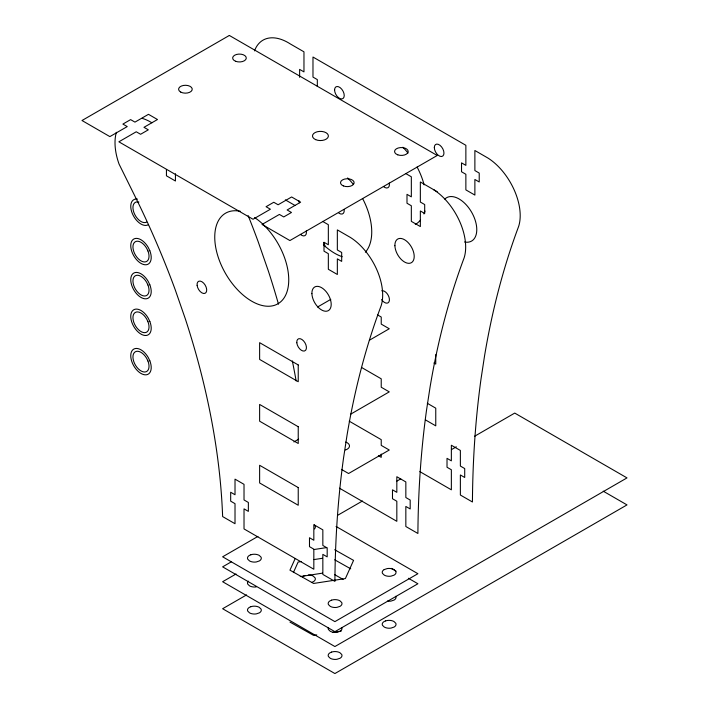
<?xml version="1.0" encoding="UTF-8"?>
<svg xmlns="http://www.w3.org/2000/svg" width="709" height="709" viewBox="0 0 709 709"><rect width="100%" height="100%" fill="white"/><g stroke="black" fill="none" stroke-linecap="round" stroke-linejoin="round"><path stroke-width="1.06" d="M295.121 558.674L289.954 570.16L313.591 583.454L345.389 578.562L353.569 560.376L334.666 549.741M293.402 572.553L298.134 562.024L301.316 561.537M317.543 307.015L330.793 299.366M369.398 340.231L389.268 328.754L381.229 324.11L381.229 317.038L377.463 314.858M293.889 441.937L298.622 439.208M350.468 414.278L389.268 391.873L381.229 387.229L381.229 378.81L361.457 367.395M257.925 536.421L222.626 556.804L334.905 621.625L417.902 573.705L336.075 526.459M231.214 561.891L222.626 566.854L334.905 631.675L417.902 583.755L408.384 578.26M236.035 573.989L222.626 581.726L334.905 646.546L627.004 477.901L514.734 413.081L474.507 436.31M337.555 515.372L362.459 500.997M396.934 481.092L400.762 478.885M451.527 449.577L456.312 446.812M246.572 594.904L222.626 608.73L334.905 673.55L627.004 504.905L603.217 491.169M304.923 575.486L303.505 576.116A6.709 3.873 0 0 0 302.424 576.931M311.969 582.302L313.378 581.672A6.709 3.873 0 0 0 315.088 577.87L313.272 576.107A7.01 4.05 0 0 0 308.362 574.964M384.189 569.584L387.265 568.565A7.01 4.05 0 0 1 393.947 569.575L395.773 571.339A6.709 3.873 0 0 1 394.071 575.141L390.996 576.16A7.01 4.05 0 0 1 384.305 575.15L382.479 573.386A6.709 3.873 0 0 1 384.189 569.584M314.034 549.528L326.76 547.57M314.034 559.578L322.515 558.267M300.253 576.577L322.515 573.147M316.763 634.892L313.591 635.379L289.954 622.085M332.672 632.446L341.153 631.143M334.666 559.791L350.733 568.831M334.666 574.662L343.165 579.448M405.601 173.475L411.335 176.789L411.335 196.845L406.993 194.337L406.993 203.253L411.335 205.761L411.335 221.359L420.348 226.561L420.348 210.963L424.691 213.471L424.691 204.555L420.348 202.047L420.348 181.991L437.24 191.74M285.337 199.876L294.891 205.397M322.604 221.394L328.338 224.709L328.338 244.765L323.995 242.256L323.995 251.172L328.338 253.68L328.338 269.278L337.342 274.48L337.342 258.882L341.685 261.391L341.685 252.475L337.342 249.967L337.342 229.902L350.414 237.453A47.725 27.554 60 0 1 381.105 305.836A1131.147 653.069 60 0 0 347.055 435.06L343.493 458.369A1131.147 653.069 60 0 0 334.905 581.389L322.843 574.423L322.843 554.367L327.186 556.875L327.186 547.96L322.843 545.451L322.843 529.853L313.83 524.651L313.83 540.249L309.487 537.741L309.487 546.657L313.83 549.165L313.83 569.23L244.02 528.923L244.02 508.867L248.363 511.366L248.363 502.459L244.02 499.951L244.02 484.344L235.016 479.142L235.016 494.749L230.673 492.241L230.673 501.157L235.016 503.665L235.016 523.721L222.626 516.569A567.599 327.7 60 0 0 185.315 318.82L175.185 289.662A567.599 327.7 60 0 0 138.237 202.854L119.041 164.036A50.481 29.14 60 0 1 116.347 132.299M433.881 362.99L435.76 364.08L435.76 354.651M427.288 403.279L435.76 408.171L435.76 425.852L425.4 419.87M349.218 421.173L381.229 439.651L381.229 445.376L389.268 450.02L348.58 473.515L341.428 469.385M419.808 471.6L451.358 489.822L451.358 469.766L447.016 467.258L447.016 458.342L451.358 460.85L451.358 445.243L460.371 450.445L460.371 466.052L464.714 468.56L464.714 477.476L460.371 474.968L460.371 495.024L472.433 501.99A1131.147 653.069 60 0 1 481.021 378.969L484.584 355.661A1131.147 653.069 60 0 1 518.634 226.437A47.725 27.554 60 0 0 487.943 158.054L474.879 150.503L474.879 170.559L479.222 173.067L479.222 181.983L474.879 179.474L474.879 195.081L465.866 189.879L465.866 174.281L461.524 171.773L461.524 162.857L465.866 165.365L465.866 145.301L312.979 57.03L312.979 77.095L317.322 79.594L317.322 86.533M378.402 455.701L381.229 457.332L381.229 454.07M339.451 488.182L396.827 521.31L396.827 501.245L392.485 498.737L392.485 489.822L396.827 492.33L396.827 476.732L405.84 481.934L405.84 497.532L410.183 500.04L410.183 508.956L405.84 506.448L405.84 526.512L417.902 533.469A1131.147 653.069 60 0 1 426.49 410.449L430.053 387.141A1131.147 653.069 60 0 1 464.103 257.916A47.725 27.554 60 0 0 433.412 189.533M391.262 568.37L396.021 571.117M314.379 524.997L315.088 525.945A6.709 3.873 0 0 1 314.459 528.932M299.623 77.308L299.623 69.385L303.966 71.893L303.966 51.828L290.389 43.993A50.481 29.14 60 0 0 254.522 50.88M175.442 173.732L175.442 181.008L166.438 175.805L166.438 169.566M389.268 183.037A6.824 3.944 60 0 1 383.356 186.449M381.717 290.805A6.824 3.944 60 0 1 388.204 295.307A6.824 3.944 60 0 1 388.124 302.787A6.824 3.944 60 0 1 381.619 299.597M248.159 215.642A567.599 327.7 60 0 1 258.182 241.742L268.312 270.9A567.599 327.7 60 0 1 278.477 304.161M292.33 360.916A567.599 327.7 60 0 1 296.14 380.937M256.259 586.901A7.01 4.05 0 0 1 249.568 585.882L247.751 584.119A6.709 3.873 0 0 1 248.372 581.132M341.729 627.465A6.709 3.873 0 0 1 340.019 631.276L336.943 632.295A7.01 4.05 0 0 1 330.261 631.276L328.435 629.512A6.709 3.873 0 0 1 328.391 627.474M387.415 601.09A7.01 4.05 0 0 0 390.996 601.09L394.071 600.071A6.709 3.873 0 0 0 395.773 596.269M342.217 256.729A52.315 30.203 60 0 1 323.401 244.694M299.384 202.739A52.315 30.203 60 0 1 298.95 200.7M347.605 177.95A52.315 30.203 60 0 1 353.445 184.508M362.583 198.511A52.315 30.203 60 0 1 365.374 252.209M142.181 118.35A50.481 29.14 60 0 1 151.894 122.781M306.27 230.957A6.824 3.944 60 0 1 300.359 234.369M254.611 217.557A52.315 30.203 60 0 1 284.717 296.903A52.315 30.203 60 0 1 223.61 269.987A52.315 30.203 60 0 1 240.342 211.273M444.773 199.114A25.019 14.446 60 0 1 473.399 215.651A25.019 14.446 60 0 1 464.546 241.982M323.862 242.54A567.599 327.7 60 0 1 325.201 246.705M344.184 209.82A6.824 3.944 60 0 1 338.858 213.099M402.898 147.242A52.315 30.203 60 0 1 407.976 153.029M417.114 167.032A52.315 30.203 60 0 1 424.124 184.863M424.948 211.007A52.315 30.203 60 0 1 423.964 213.976M420.57 219.941A52.315 30.203 60 0 1 415.27 224.496M148.216 224.771A14.472 8.357 60 0 1 132.353 213.604A14.472 8.357 60 0 1 137.484 199.114M146.666 222.085A11.371 6.567 60 0 1 134.019 212.86A11.371 6.567 60 0 1 138.902 202.065M345.726 442.053A7.959 4.6 0 0 1 345.389 450.011M229.335 35.45L81.996 120.512L109.868 136.607L127.239 126.583L122.896 124.075L130.616 119.617L134.958 122.125L148.473 114.317L157.478 119.52L143.971 127.319L148.314 129.827L140.586 134.285L136.243 131.777L118.873 141.809L253.024 219.258L270.395 209.226L266.052 206.718L273.771 202.269L278.114 204.768L291.629 196.969L300.634 202.171L287.127 209.97L291.47 212.478L283.742 216.936L279.399 214.428L262.029 224.461L289.901 240.555L437.24 155.484L229.335 35.45M250.871 554.766L249.453 555.386A6.709 3.873 0 0 0 247.751 559.197L249.568 560.952A7.01 4.05 0 0 0 256.259 561.971L259.334 560.952A6.709 3.873 0 0 0 261.045 557.15L259.219 555.386A7.01 4.05 0 0 0 252.528 554.367L250.871 554.766M250.871 606.691L249.453 607.321A6.709 3.873 0 0 0 247.751 611.123L249.568 612.886A7.01 4.05 0 0 0 256.259 613.897L259.334 612.877A6.709 3.873 0 0 0 261.045 609.075L259.219 607.312A7.01 4.05 0 0 0 252.528 606.301L250.871 606.691M331.555 600.16L330.146 600.789A6.709 3.873 0 0 0 328.435 604.591L330.252 606.355A7.01 4.05 0 0 0 336.943 607.365L340.019 606.346A6.709 3.873 0 0 0 341.729 602.544L339.903 600.78A7.01 4.05 0 0 0 333.212 599.761L331.555 600.16M385.607 620.889L384.189 621.509A6.709 3.873 0 0 0 382.479 625.311L384.305 627.075A7.01 4.05 0 0 0 390.996 628.094L394.071 627.066A6.709 3.873 0 0 0 395.773 623.264L393.956 621.501A7.01 4.05 0 0 0 387.265 620.49L385.607 620.889M331.555 652.085L330.146 652.714A6.709 3.873 0 0 0 328.435 656.516L330.252 658.28A7.01 4.05 0 0 0 336.943 659.29L340.019 658.271A6.709 3.873 0 0 0 341.729 654.469L339.903 652.705A7.01 4.05 0 0 0 333.212 651.695L331.555 652.085M298.232 364.949L259.627 342.669L259.627 359.419L298.232 381.708L298.232 364.949M298.232 426.729L259.627 404.44L259.627 421.19L298.232 443.479L298.232 426.729M298.232 487.57L259.627 465.281L259.627 482.962L298.232 505.251L298.232 487.57M149.847 250.782L148.216 247.397A14.472 8.357 60 0 0 131.369 241.982A14.472 8.357 60 0 0 141.871 263.863A14.472 8.357 60 0 0 149.847 250.782M147.951 250.951L146.666 248.292A11.371 6.567 60 0 0 133.425 244.038A11.371 6.567 60 0 0 141.685 261.231A11.371 6.567 60 0 0 147.951 250.951M149.847 284.823L148.216 281.438A14.472 8.357 60 0 0 131.369 276.023A14.472 8.357 60 0 0 141.871 297.904A14.472 8.357 60 0 0 149.847 284.823M147.951 284.991L146.666 282.333A11.371 6.567 60 0 0 133.425 278.079A11.371 6.567 60 0 0 141.685 295.272A11.371 6.567 60 0 0 147.951 284.991M149.847 321.496L148.216 318.111A14.472 8.357 60 0 0 131.369 312.696A14.472 8.357 60 0 0 141.871 334.577A14.472 8.357 60 0 0 149.847 321.496M147.951 321.664L146.666 319.006A11.371 6.567 60 0 0 133.425 314.752A11.371 6.567 60 0 0 141.685 331.945A11.371 6.567 60 0 0 147.951 321.664M149.847 360.837L148.216 357.451A14.472 8.357 60 0 0 131.369 352.036A14.472 8.357 60 0 0 141.871 373.918A14.472 8.357 60 0 0 149.847 360.837M147.951 361.005L146.666 358.346A11.371 6.567 60 0 0 133.425 354.092A11.371 6.567 60 0 0 141.685 371.286A11.371 6.567 60 0 0 147.951 361.005M394.904 245.722A13.648 7.879 60 0 0 409.687 263.278A13.648 7.879 60 0 0 409.066 243.63A13.648 7.879 60 0 0 394.904 245.722M343.386 185.909A6.824 3.944 0 0 0 354.11 183.046A6.824 3.944 0 0 0 344.459 179.111A6.824 3.944 0 0 0 343.386 185.909M397.776 154.837A6.824 3.944 0 0 0 408.189 151.602A6.824 3.944 0 0 0 398.13 148.021A6.824 3.944 0 0 0 397.776 154.837M180.777 92.108A6.824 3.944 0 0 0 192.068 90.096A6.824 3.944 0 0 0 183.409 85.452A6.824 3.944 0 0 0 180.777 92.108M235.654 61.284A6.824 3.944 0 0 0 246.271 58.289A6.824 3.944 0 0 0 236.469 54.478A6.824 3.944 0 0 0 235.654 61.284M315.691 139.655A7.959 4.6 0 0 0 328.338 136.482A7.959 4.6 0 0 0 317.26 131.75A7.959 4.6 0 0 0 315.691 139.655M197.111 285.346A6.824 3.944 60 0 0 204.883 293.375A6.824 3.944 60 0 0 203.651 283.121A6.824 3.944 60 0 0 197.111 285.346M296.814 342.748A6.824 3.944 60 0 0 304.498 350.99A6.824 3.944 60 0 0 303.514 340.834A6.824 3.944 60 0 0 296.814 342.748M311.907 293.641A13.648 7.879 60 0 0 326.689 311.198A13.648 7.879 60 0 0 326.06 291.55A13.648 7.879 60 0 0 311.907 293.641M334.586 89.937A6.824 3.944 60 0 0 341.827 98.941A6.824 3.944 60 0 0 341.827 89.29A6.824 3.944 60 0 0 334.586 89.937M434.316 147.516A6.824 3.944 60 0 0 441.547 156.521A6.824 3.944 60 0 0 441.547 146.869A6.824 3.944 60 0 0 434.316 147.516"/></g></svg>
